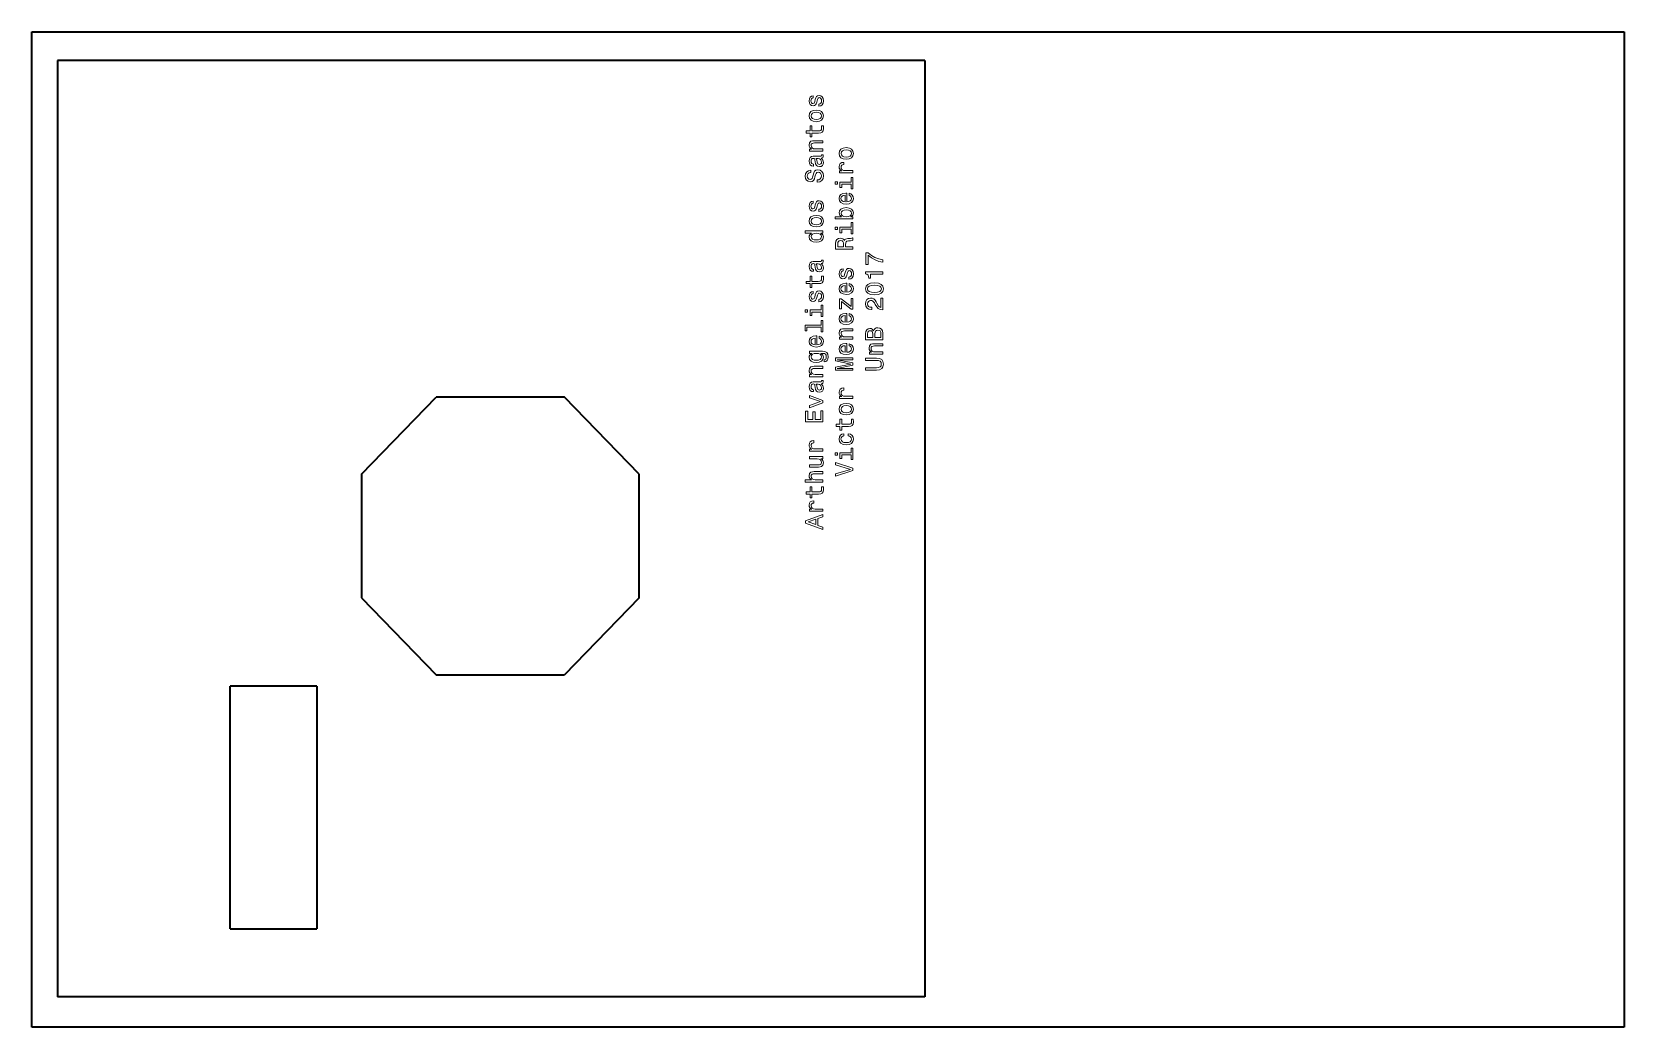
# Model space of a CAD drawing. Extents: x 183 to 1128, y 102 to 728.
# Drawn here: x 668.9 to 1127.9, y 102 to 389 of the extents above; entities that cross this region are included whole.
import ezdxf

# ---------------------------------------------------------------- set-up
doc = ezdxf.new("R2010")
doc.units = 0

msp = doc.modelspace()

# ---------------------------------------------------------------- linework, layer by layer
at = {"color": 7, "lineweight": 35}
for p, q in [((668.9375, 388.958191), (1127.9375, 388.958191)), ((668.9375, 101.958191), (668.9375, 388.958191)), ((1127.9375, 388.958191), (1127.9375, 101.958191)), ((926.370972, 380.73111), (676.370972, 380.73111)), ((676.370972, 380.73111), (676.370972, 110.73111)), ((926.370972, 380.73111), (926.370972, 110.73111)), ((763.959167, 261.445831), (785.459167, 283.578308)), ((822.459167, 283.578308), (785.459167, 283.578308)), ((843.959167, 261.445831), (822.459167, 283.578308)), ((763.959167, 261.445831), (763.959167, 225.710815)), ((843.959167, 225.710815), (843.959167, 261.445831)), ((763.959167, 225.710815), (785.459167, 203.578323)), ((843.959167, 225.710815), (822.459167, 203.578323)), ((785.459167, 203.578323), (822.459167, 203.578323)), ((751.094238, 200.287796), (726.094238, 200.287796)), ((726.094238, 130.287796), (726.094238, 200.287796)), ((751.094238, 200.287796), (751.094238, 130.287796)), ((726.094238, 130.287796), (751.094238, 130.287796)), ((926.370972, 110.73111), (676.370972, 110.73111)), ((1127.9375, 101.958191), (668.9375, 101.958191))]:
    msp.add_line(p, q, dxfattribs=at)
at = {"color": 7, "lineweight": 13}
for points in [[(894.74054, 369.468872), (894.596436, 368.856476), (894.430725, 368.402588), (894.092102, 368.251282), (893.85437, 368.294525), (893.681458, 368.445801), (893.573364, 368.690765), (893.530151, 369.043793), (893.573364, 369.382416), (893.703064, 369.648987), (893.897583, 369.821899), (894.156921, 369.893951), (894.156921, 370.51355), (894.142517, 370.51355), (893.674255, 370.405457), (893.306824, 370.110077), (893.076233, 369.648987), (892.989807, 369.043793), (893.076233, 368.431396), (893.314026, 367.984711), (893.667053, 367.703735), (894.113708, 367.617279), (894.546021, 367.682129), (894.848572, 367.88385), (895.064697, 368.215271), (895.216003, 368.697968), (895.388916, 369.404022), (895.569031, 369.836304), (895.713135, 369.951569), (895.92926, 369.994812), (896.195862, 369.929962), (896.397583, 369.75705), (896.527283, 369.476074), (896.570496, 369.10144), (896.527283, 368.70517), (896.375977, 368.416992), (896.130981, 368.222473), (895.792358, 368.143219), (895.792358, 367.530823), (896.368774, 367.631683), (896.786621, 367.927094), (897.038757, 368.395386), (897.132446, 369.043793), (897.038757, 369.721039), (896.786621, 370.21814), (896.383179, 370.520752), (895.857239, 370.628815), (895.40332, 370.549561), (895.093567, 370.326233), (894.891785, 369.958771)], [(895.064697, 363.049561), (895.943665, 363.164825), (896.592102, 363.496246), (896.995544, 364.022186), (897.132446, 364.728241), (896.995544, 365.427063), (896.599304, 365.953033), (895.950867, 366.284424), (895.064697, 366.406921), (894.18573, 366.284424), (893.530151, 365.953033), (893.133911, 365.427094), (892.989807, 364.728241), (893.133911, 364.022186), (893.537354, 363.496246), (894.18573, 363.164825)], [(895.057495, 363.697968), (894.409119, 363.762817), (893.940796, 363.964539), (893.652588, 364.288757), (893.551758, 364.728241), (893.652588, 365.160522), (893.933594, 365.484711), (894.409119, 365.686462), (895.057495, 365.758484), (895.713135, 365.686462), (896.18866, 365.484711), (896.476807, 365.160522), (896.570496, 364.728241), (896.476807, 364.288757), (896.18866, 363.964539), (895.713135, 363.762817)], [(893.796692, 359.749847), (895.734741, 359.749847), (896.361572, 359.793091), (896.793823, 359.994812), (897.045959, 360.398254), (897.132446, 361.082703), (897.096436, 361.83197), (896.548889, 361.832001), (896.592102, 361.284424), (896.534485, 360.787323), (896.35437, 360.520752), (896.051758, 360.405487), (895.626648, 360.38385), (893.796692, 360.38385), (893.796692, 361.832001), (893.256348, 361.832001), (893.256348, 360.38385), (892.125244, 360.38385), (892.125244, 359.749847), (893.256348, 359.749847), (893.256348, 358.654755), (893.796692, 358.654755)], [(896.995544, 354.562531), (896.995544, 355.196533), (894.762146, 355.196533), (894.25061, 355.261383), (893.875977, 355.470306), (893.645386, 355.794525), (893.55896, 356.226807), (893.630981, 356.572632), (893.8255, 356.788757), (894.149719, 356.89682), (894.582031, 356.932861), (896.995544, 356.932861), (896.995544, 357.566864), (894.452332, 357.566864), (893.940796, 357.538055), (893.515747, 357.408356), (893.126648, 356.983276), (892.989807, 356.320465), (893.040222, 355.953033), (893.177124, 355.643219), (893.407654, 355.376648), (893.717468, 355.167725), (893.126648, 355.167725), (893.126648, 354.562531)], [(896.491211, 352.523621), (896.512817, 352.523621), (896.757813, 352.559662), (896.930725, 352.667725), (897.067566, 353.121613), (897.009949, 353.47464), (896.52002, 353.47464), (896.541687, 353.323334), (896.447998, 353.121613), (896.15979, 353.085602), (894.156921, 353.085602), (893.645386, 352.999146), (893.285156, 352.746979), (893.069031, 352.307495), (892.989807, 351.687897), (893.076233, 351.082703), (893.321167, 350.636017), (893.703064, 350.355042), (894.207336, 350.261383), (894.25061, 350.261383), (894.25061, 350.830536), (893.947998, 350.880981), (893.731873, 351.03949), (893.602173, 351.298859), (893.551758, 351.66629), (893.587769, 352.019318), (893.695862, 352.271484), (893.883179, 352.42276), (894.142517, 352.473206), (894.445129, 352.444397), (894.596436, 352.329102), (894.668457, 352.040924), (894.726074, 351.50058), (894.855774, 350.880981), (895.086304, 350.441498), (895.446533, 350.182129), (895.979675, 350.102875), (896.4552, 350.174927), (896.808228, 350.398285), (897.031555, 350.758484), (897.11084, 351.255615), (896.959534, 351.925659)], [(903.703064, 352.206635), (904.582031, 352.321899), (905.230469, 352.65332), (905.633911, 353.17926), (905.770813, 353.885284), (905.633911, 354.584137), (905.237671, 355.110077), (904.589233, 355.441498), (903.703064, 355.563965), (902.824097, 355.441498), (902.168518, 355.110077), (901.772217, 354.584137), (901.628174, 353.885284), (901.772217, 353.17926), (902.17572, 352.65332), (902.824097, 352.321899)], [(903.695862, 352.855042), (903.047424, 352.919891), (902.579163, 353.121613), (902.290955, 353.445801), (902.190125, 353.885284), (902.290955, 354.317566), (902.57196, 354.641785), (903.047424, 354.843506), (903.695862, 354.915558), (904.351501, 354.843506), (904.826965, 354.641785), (905.115173, 354.317566), (905.208862, 353.885284), (905.115173, 353.445801), (904.826965, 353.121613), (904.351501, 352.919891)], [(895.345703, 346.241211), (895.345703, 345.585602), (896.109375, 345.729675), (896.671326, 346.089905), (897.009949, 346.644653), (897.132446, 347.393951), (897.017151, 348.136017), (896.700134, 348.690796), (896.203064, 349.043823), (895.547424, 349.173492), (894.956665, 349.06543), (894.574768, 348.762817), (894.322632, 348.272919), (894.135315, 347.61731), (893.998413, 347.055328), (893.839905, 346.687897), (893.609375, 346.478973), (893.249146, 346.414124), (892.924927, 346.478973), (892.679993, 346.66629), (892.514282, 346.954468), (892.456665, 347.350739), (892.528687, 347.754181), (892.723206, 348.071198), (893.047424, 348.280121), (893.486877, 348.380981), (893.486877, 349.036591), (893.472473, 349.036591), (892.795288, 348.921326), (892.290955, 348.582703), (891.973938, 348.049561), (891.865845, 347.329102), (891.973938, 346.680695), (892.27655, 346.176361), (892.744812, 345.852173), (893.350037, 345.736908), (893.890381, 345.830566), (894.257813, 346.10434), (894.502747, 346.536591), (894.690063, 347.12738), (894.855774, 347.710968), (895.014282, 348.150452), (895.244812, 348.417023), (895.619446, 348.510681), (896.001282, 348.424225), (896.28949, 348.200867), (896.469604, 347.862244), (896.527222, 347.42276), (896.447998, 346.932861), (896.217468, 346.558228), (895.842834, 346.320465)], [(895.641052, 352.451599), (896.015747, 352.365143), (896.303894, 352.134583), (896.491211, 351.788757), (896.556091, 351.363678), (896.52002, 351.089905), (896.404785, 350.895386), (896.203064, 350.772919), (895.922058, 350.736877), (895.669922, 350.765717), (895.489807, 350.880981), (895.288086, 351.342072), (895.201599, 351.925659), (895.028687, 352.451599)], [(905.633911, 348.294525), (905.633911, 348.928528), (903.422119, 348.928528), (902.888977, 348.993378), (902.50708, 349.187897), (902.27655, 349.504883), (902.197327, 349.929962), (902.247742, 350.246979), (902.391846, 350.484711), (902.63678, 350.628815), (902.968201, 350.67926), (902.968201, 351.320465), (902.384644, 351.234009), (901.966736, 350.996246), (901.7146, 350.600006), (901.628113, 350.059662), (901.685791, 349.69223), (901.829895, 349.375214), (902.074829, 349.094238), (902.40625, 348.87088), (901.765015, 348.87088), (901.765015, 348.294525)], [(900.460999, 345.67926), (900.460999, 345.009216), (901.181458, 345.009216), (901.181458, 345.67926)], [(905.100769, 345.657623), (901.894714, 345.657623), (901.894714, 344.029388), (902.435059, 344.029388), (902.435059, 345.023621), (905.100769, 345.023621), (905.100769, 343.726807), (905.633911, 343.726807), (905.633911, 346.968872), (905.100769, 346.968872)], [(894.740479, 339.108643), (894.596436, 338.496277), (894.430725, 338.042358), (894.092102, 337.891083), (893.854309, 337.934296), (893.681396, 338.085602), (893.573364, 338.330566), (893.530151, 338.683594), (893.573364, 339.022186), (893.703064, 339.288757), (893.897583, 339.46167), (894.156921, 339.533722), (894.156921, 340.15332), (894.142517, 340.15332), (893.674194, 340.045258), (893.306763, 339.749878), (893.076233, 339.288757), (892.989807, 338.683594), (893.076233, 338.071198), (893.313965, 337.624512), (893.666992, 337.343536), (894.113708, 337.25708), (894.545959, 337.321899), (894.848572, 337.523651), (895.064697, 337.855042), (895.216003, 338.337769), (895.388916, 339.043823), (895.569031, 339.476105), (895.713135, 339.59137), (895.92926, 339.634583), (896.195801, 339.569763), (896.397583, 339.396851), (896.527222, 339.115875), (896.570496, 338.741211), (896.527222, 338.344971), (896.375916, 338.056793), (896.130981, 337.862244), (895.792358, 337.78302), (895.792358, 337.170624), (896.368713, 337.271484), (896.786621, 337.566864), (897.038757, 338.035156), (897.132446, 338.683563), (897.038757, 339.360809), (896.786621, 339.857941), (896.383179, 340.160522), (895.857239, 340.268585), (895.40332, 340.189362), (895.093506, 339.966003), (894.891785, 339.598572)], [(903.883179, 339.937164), (903.883179, 342.473206), (903.587769, 342.480408), (902.759277, 342.365143), (902.139648, 342.048126), (901.765015, 341.543793), (901.628113, 340.873779), (901.772217, 340.21817), (902.175659, 339.713837), (902.831299, 339.389618), (903.695862, 339.274353), (904.582031, 339.382416), (905.230469, 339.706635), (905.633911, 340.203735), (905.770813, 340.852142), (905.677124, 341.414124), (905.43219, 341.875214), (905.043152, 342.213837), (904.524414, 342.408356), (904.524414, 341.781555), (904.812561, 341.651886), (905.028687, 341.464569), (905.201599, 340.931427), (905.122375, 340.520752), (904.870239, 340.210938), (904.459534, 340.009216), (903.904785, 339.937164)], [(903.350037, 339.937164), (902.852905, 340.016418), (902.485474, 340.210938), (902.262146, 340.506348), (902.182861, 340.895386), (902.262146, 341.277222), (902.485474, 341.572632), (902.852905, 341.752747), (903.350037, 341.817566)], [(895.064697, 332.689362), (895.943665, 332.804626), (896.592102, 333.136047), (896.995544, 333.661987), (897.132446, 334.368011), (896.995544, 335.066864), (896.599304, 335.592804), (895.950867, 335.924225), (895.064697, 336.046692), (894.18573, 335.924225), (893.530151, 335.592804), (893.13385, 335.066864), (892.989746, 334.368011), (893.13385, 333.661987), (893.537354, 333.136047), (894.18573, 332.804626)], [(895.057495, 333.337769), (894.409058, 333.402618), (893.940796, 333.60434), (893.652588, 333.928528), (893.551758, 334.368011), (893.652588, 334.800293), (893.933594, 335.124512), (894.409058, 335.326233), (895.057495, 335.398285), (895.713135, 335.326233), (896.188599, 335.124512), (896.476807, 334.800293), (896.570496, 334.368011), (896.476807, 333.928528), (896.188599, 333.60434), (895.713135, 333.402618)], [(905.035889, 335.643219), (905.590698, 336.111542), (905.770813, 336.752747), (905.633911, 337.35791), (905.223206, 337.840637), (904.567627, 338.143219), (903.695862, 338.258514), (902.824097, 338.143219), (902.175659, 337.833435), (901.772217, 337.357941), (901.628113, 336.752747), (901.81543, 336.118744), (902.046021, 335.859375), (902.355774, 335.643219), (900.460999, 335.643219), (900.460999, 335.009216), (905.633911, 335.009216), (905.633911, 335.643219)], [(903.695862, 337.610077), (904.344299, 337.538055), (904.819763, 337.343506), (905.107971, 337.033722), (905.201599, 336.644684), (905.107971, 336.219604), (904.819763, 335.90979), (904.351501, 335.715271), (903.695862, 335.650421), (903.047424, 335.715271), (902.579163, 335.90979), (902.298157, 336.219604), (902.197327, 336.644684), (902.298157, 337.033722), (902.586365, 337.343506), (903.054626, 337.538055)], [(896.397583, 330.917023), (896.995544, 330.917023), (896.995544, 331.551025), (891.822632, 331.551025), (891.822632, 330.924225), (893.717468, 330.924225), (893.169861, 330.441528), (893.040222, 330.146118), (892.989746, 329.807495), (893.13385, 329.195129), (893.537292, 328.719604), (894.18573, 328.409821), (895.057495, 328.301758), (895.92926, 328.409821), (896.5849, 328.719604), (896.995544, 329.195129), (897.132446, 329.807495), (897.08197, 330.146118), (896.952332, 330.44873)], [(893.55896, 329.915588), (893.65979, 330.333435), (893.940796, 330.650452), (894.409058, 330.837769), (895.057495, 330.909821), (895.713135, 330.837769), (896.181396, 330.650452), (896.469604, 330.333435), (896.563232, 329.915588), (896.469604, 329.519318), (896.181396, 329.216736), (895.705933, 329.015015), (895.057495, 328.950165), (894.41626, 329.015015), (893.947998, 329.216736), (893.65979, 329.519318)], [(900.460999, 332.667725), (900.460999, 331.997711), (901.181458, 331.997711), (901.181458, 332.667725)], [(905.100769, 332.646118), (901.894714, 332.646118), (901.894714, 331.017883), (902.435059, 331.017883), (902.435059, 332.012115), (905.100769, 332.012115), (905.100769, 330.715271), (905.633911, 330.715271), (905.633911, 333.957336), (905.100769, 333.957367)], [(905.633911, 326.255615), (905.633911, 326.925659), (903.522949, 326.925659), (903.522949, 327.610107), (903.544556, 328.11441), (903.645447, 328.431427), (903.883179, 328.60434), (904.308228, 328.676392), (904.956665, 328.712402), (905.381714, 328.755615), (905.633911, 328.842072), (905.633911, 329.598572), (905.497009, 329.598572), (905.295288, 329.432861), (904.920654, 329.375214), (904.113708, 329.324799), (903.515747, 329.202301), (903.32843, 329.036621), (903.191528, 328.777252), (903.011414, 329.06543), (902.759277, 329.267151), (902.442261, 329.396851), (902.060425, 329.440063), (901.4552, 329.339203), (901.001343, 329.051025), (900.727539, 328.5755), (900.633911, 327.927094), (900.633911, 326.255615)], [(901.246277, 327.739777), (901.28949, 328.17926), (901.426392, 328.489044), (901.678589, 328.683594), (902.074829, 328.748413), (902.492676, 328.676392), (902.744873, 328.481842), (902.874512, 328.150452), (902.910522, 327.696564), (902.910522, 326.925659), (901.246277, 326.925659)], [(896.491211, 322.163422), (896.512817, 322.163422), (896.757751, 322.199432), (896.930664, 322.307526), (897.067566, 322.761383), (897.009949, 323.11441), (896.52002, 323.114441), (896.541626, 322.963135), (896.447998, 322.761414), (896.15979, 322.725372), (894.156921, 322.725372), (893.645386, 322.638916), (893.285156, 322.386749), (893.069031, 321.947296), (892.989746, 321.327698), (893.076233, 320.722504), (893.321167, 320.275818), (893.703003, 319.994843), (894.207336, 319.901184), (894.250549, 319.901184), (894.250549, 320.470337), (893.947998, 320.520782), (893.731812, 320.67926), (893.602173, 320.938629), (893.551697, 321.306061), (893.587769, 321.659088), (893.695801, 321.911255), (893.883118, 322.062561), (894.142517, 322.112976), (894.445068, 322.084167), (894.596375, 321.968903), (894.668457, 321.680725), (894.726074, 321.14035), (894.855774, 320.520782), (895.086304, 320.081299), (895.446533, 319.82193), (895.979675, 319.742676), (896.4552, 319.814728), (896.808228, 320.038055), (897.031555, 320.398285), (897.110779, 320.895386), (896.959534, 321.56543)], [(895.641052, 322.09137), (896.015686, 322.004913), (896.303894, 321.774384), (896.491211, 321.428558), (896.55603, 321.003479), (896.52002, 320.729706), (896.404724, 320.535187), (896.203003, 320.412689), (895.922058, 320.376678), (895.669861, 320.405487), (895.489746, 320.520782), (895.288025, 320.981873), (895.201599, 321.56543), (895.028687, 322.09137)], [(914.272217, 322.523621), (914.272217, 323.251282), (913.083496, 323.489044), (911.973938, 323.906921), (910.943726, 324.497681), (909.978271, 325.268585), (909.38031, 325.268585), (909.38031, 321.839172), (910.03595, 321.839172), (910.03595, 324.576935), (911.008545, 323.784424), (912.024414, 323.186462), (913.105103, 322.768585)], [(893.796692, 316.378113), (895.734741, 316.378113), (896.361511, 316.421356), (896.793823, 316.623077), (897.045959, 317.02652), (897.132385, 317.710968), (897.096375, 318.460236), (896.548828, 318.460266), (896.592041, 317.912689), (896.534424, 317.415588), (896.354309, 317.149017), (896.051697, 317.033752), (895.626648, 317.012115), (893.796692, 317.012115), (893.796692, 318.460266), (893.256348, 318.460266), (893.256348, 317.012115), (892.125183, 317.012115), (892.125183, 316.378113), (893.256348, 316.378113), (893.256348, 315.28302), (893.796692, 315.28302)], [(903.378845, 319.59137), (903.234741, 318.978973), (903.069031, 318.525085), (902.730408, 318.373779), (902.492676, 318.416992), (902.319763, 318.568298), (902.21167, 318.813263), (902.168457, 319.16629), (902.21167, 319.504913), (902.34137, 319.771484), (902.535889, 319.944397), (902.795288, 320.016418), (902.795288, 320.636017), (902.780884, 320.636017), (902.312561, 320.527954), (901.945129, 320.232574), (901.7146, 319.771484), (901.628113, 319.16629), (901.7146, 318.553894), (901.952332, 318.107208), (902.305359, 317.826233), (902.752014, 317.739777), (903.184326, 317.804626), (903.486938, 318.006348), (903.703064, 318.337769), (903.85437, 318.820465), (904.027283, 319.52652), (904.207397, 319.958801), (904.35144, 320.074066), (904.567627, 320.11731), (904.834167, 320.05246), (905.035889, 319.879547), (905.165588, 319.598572), (905.208801, 319.223938), (905.165588, 318.827667), (905.014282, 318.53949), (904.769348, 318.344971), (904.430725, 318.265717), (904.430725, 317.65332), (905.00708, 317.754181), (905.424927, 318.049561), (905.677124, 318.517853), (905.770752, 319.16629), (905.677124, 319.843506), (905.424927, 320.340637), (905.021484, 320.643219), (904.495544, 320.751312), (904.041687, 320.672058), (903.731873, 320.4487), (903.530151, 320.081268)], [(914.272217, 319.058197), (914.272217, 319.713837), (909.236206, 319.713837), (909.236206, 319.223907), (909.67572, 319.094238), (909.971069, 318.834869), (910.143982, 318.438599), (910.201599, 317.891052), (910.713135, 317.891052), (910.713135, 319.058197)], [(894.740479, 313.085602), (894.596375, 312.473236), (894.430664, 312.019318), (894.092041, 311.868042), (893.854309, 311.911255), (893.681396, 312.062561), (893.573364, 312.307526), (893.53009, 312.660553), (893.573364, 312.999146), (893.703003, 313.265717), (893.897522, 313.438629), (894.156921, 313.510681), (894.156921, 314.13028), (894.142517, 314.13028), (893.674194, 314.022217), (893.306763, 313.726837), (893.076233, 313.265717), (892.989746, 312.660553), (893.076233, 312.048157), (893.313965, 311.601471), (893.666992, 311.320496), (894.113708, 311.234039), (894.545959, 311.298859), (894.848572, 311.50061), (895.064697, 311.832001), (895.216003, 312.314728), (895.388916, 313.020782), (895.569031, 313.453064), (895.713135, 313.568329), (895.92926, 313.611542), (896.195801, 313.546722), (896.397522, 313.37381), (896.527222, 313.092834), (896.570435, 312.71817), (896.527222, 312.32193), (896.375916, 312.033752), (896.130981, 311.839203), (895.792358, 311.759979), (895.792358, 311.147583), (896.368713, 311.248444), (896.78656, 311.543823), (897.038757, 312.012115), (897.132385, 312.660522), (897.038757, 313.337769), (896.786621, 313.8349), (896.383118, 314.137482), (895.857178, 314.245544), (895.40332, 314.166321), (895.093506, 313.942963), (894.891785, 313.575531)], [(903.883179, 313.914124), (903.883179, 316.450134), (903.587769, 316.457336), (902.759216, 316.342072), (902.139648, 316.025085), (901.765015, 315.520752), (901.628113, 314.850708), (901.772217, 314.195099), (902.175659, 313.690765), (902.831299, 313.366577), (903.695862, 313.251312), (904.582031, 313.359375), (905.230408, 313.683563), (905.633911, 314.180695), (905.770752, 314.829102), (905.677124, 315.391052), (905.432129, 315.852173), (905.043091, 316.190765), (904.524353, 316.385315), (904.524353, 315.758514), (904.812561, 315.628815), (905.028687, 315.441498), (905.201599, 314.908356), (905.122375, 314.497711), (904.870178, 314.187897), (904.459534, 313.986176), (903.904785, 313.914124)], [(903.350037, 313.914124), (902.852905, 313.993378), (902.485474, 314.187897), (902.262146, 314.483276), (902.182861, 314.872345), (902.262146, 315.254181), (902.485474, 315.549561), (902.852905, 315.729675), (903.350037, 315.794525)], [(911.829895, 313.11441), (912.960999, 313.222473), (913.767883, 313.561096), (914.257813, 314.10144), (914.416321, 314.850708), (914.257813, 315.592804), (913.767883, 316.133148), (912.960999, 316.464539), (911.829895, 316.579834), (910.705933, 316.464539), (910.259277, 316.327667), (909.891846, 316.133148), (909.401917, 315.592804), (909.236206, 314.850708), (909.401917, 314.10144), (909.899048, 313.561096), (910.705933, 313.222473)], [(914.272217, 308.755615), (914.272217, 312.1922), (913.652649, 312.1922), (913.652649, 309.476074), (913.314026, 309.62738), (913.03302, 309.886749), (912.521484, 310.686462), (912.305359, 311.111511), (911.995544, 311.587036), (911.635315, 311.925629), (911.210266, 312.120178), (910.727539, 312.1922), (910.122375, 312.069733), (909.646851, 311.73111), (909.344299, 311.212402), (909.236206, 310.542358), (909.358704, 309.850708), (909.697327, 309.324768), (910.237671, 308.986176), (910.950928, 308.87088), (911.051758, 308.87088), (911.051758, 309.52652), (910.994141, 309.52652), (910.504211, 309.591339), (910.143982, 309.785889), (909.913452, 310.095673), (909.834167, 310.506348), (909.90625, 310.924194), (910.086365, 311.234009), (910.36731, 311.43573), (910.720337, 311.507782), (911.051758, 311.457336), (911.332764, 311.320465), (911.577698, 311.089905), (911.793823, 310.772919), (912.024414, 310.347839), (912.471069, 309.641785), (912.946594, 309.144653), (913.522949, 308.849274), (914.25061, 308.755615)], [(911.829895, 313.80603), (910.95813, 313.863678), (910.331299, 314.043793), (909.963867, 314.368011), (909.834167, 314.850708), (909.963867, 315.326233), (910.331299, 315.650421), (910.95813, 315.830536), (911.829895, 315.888184), (912.708801, 315.830536), (913.335632, 315.650421), (913.703064, 315.326233), (913.825562, 314.850708), (913.703064, 314.368011), (913.335632, 314.043793), (912.708801, 313.863678)], [(891.822632, 308.813263), (891.822632, 308.14325), (892.543091, 308.14325), (892.543091, 308.813263)], [(896.462402, 308.791656), (893.256348, 308.791656), (893.256348, 307.163422), (893.796692, 307.163422), (893.796692, 308.157654), (896.462402, 308.157654), (896.462402, 306.86084), (896.995544, 306.86084), (896.995544, 310.102905), (896.462402, 310.102905)], [(903.883179, 305.239777), (903.883179, 307.775787), (903.587769, 307.78299), (902.759216, 307.667725), (902.139648, 307.350708), (901.765015, 306.846405), (901.628113, 306.176361), (901.772217, 305.520752), (902.175659, 305.016418), (902.831299, 304.69223), (903.695862, 304.576935), (904.582031, 304.685028), (905.230408, 305.009216), (905.63385, 305.506348), (905.770752, 306.154755), (905.677124, 306.716705), (905.432129, 307.177795), (905.043091, 307.516418), (904.524353, 307.710938), (904.524353, 307.084137), (904.812561, 306.954468), (905.028687, 306.767151), (905.201599, 306.234009), (905.122375, 305.823334), (904.870178, 305.51355), (904.459534, 305.311829), (903.904785, 305.239777)], [(902.298157, 311.226807), (905.151184, 308.971771), (905.63385, 308.971741), (905.633911, 312.105774), (905.100769, 312.105774), (905.100769, 309.771484), (902.254944, 312.004913), (901.765015, 312.004913), (901.765015, 309.079834), (902.298157, 309.079834)], [(892.355774, 303.777252), (896.462402, 303.777252), (896.462402, 302.473206), (896.995544, 302.473206), (896.995544, 305.708099), (896.462402, 305.708099), (896.462402, 304.411255), (891.822632, 304.411255), (891.822632, 302.78302), (892.355774, 302.78302)], [(905.63385, 300.347839), (905.63385, 300.981842), (903.400452, 300.981842), (902.888916, 301.046692), (902.514282, 301.255615), (902.283752, 301.579834), (902.197266, 302.012115), (902.269348, 302.35791), (902.463867, 302.574066), (902.788025, 302.682129), (903.220337, 302.71814), (905.63385, 302.71814), (905.63385, 303.352173), (903.090637, 303.352173), (902.579102, 303.323334), (902.154053, 303.193665), (901.765015, 302.768585), (901.628113, 302.105774), (901.678528, 301.738312), (901.81543, 301.428528), (902.045959, 301.161957), (902.355774, 300.953033), (901.765015, 300.953033), (901.765015, 300.347839)], [(903.350037, 305.239777), (902.852905, 305.319031), (902.485474, 305.51355), (902.262146, 305.808929), (902.182861, 306.197968), (902.262146, 306.579834), (902.485474, 306.875214), (902.852905, 307.055328), (903.350037, 307.120178)], [(911.570496, 302.739777), (911.152649, 303.24408), (910.871643, 303.373779), (910.525818, 303.416992), (909.985474, 303.323334), (909.596436, 303.042358), (909.358704, 302.58847), (909.272217, 301.954468), (909.272217, 300.174927), (914.272217, 300.174927), (914.272217, 302.055328), (914.171387, 302.725342), (913.875977, 303.222473), (913.407654, 303.532257), (912.773682, 303.64035), (912.348572, 303.5755), (911.995544, 303.402588), (911.736206, 303.121613)], [(913.674255, 301.976074), (913.674255, 300.837738), (911.952332, 300.837738), (911.952332, 301.911224), (912.002747, 302.365112), (912.154053, 302.689331), (912.413452, 302.88385), (912.788086, 302.9487), (913.184326, 302.88385), (913.45813, 302.703735), (913.623779, 302.401154)], [(895.244812, 298.734009), (895.244812, 301.27005), (894.949402, 301.277252), (894.12085, 301.161987), (893.501282, 300.844971), (893.126648, 300.340637), (892.989746, 299.670624), (893.13385, 299.015015), (893.537292, 298.510681), (894.192932, 298.186462), (895.057495, 298.071198), (895.943665, 298.17926), (896.592041, 298.503479), (896.995544, 299.00058), (897.132385, 299.649017), (897.038757, 300.210968), (896.793762, 300.672058), (896.404724, 301.010681), (895.885986, 301.2052), (895.885986, 300.5784), (896.174194, 300.44873), (896.39032, 300.261414), (896.563232, 299.728271), (896.484009, 299.317596), (896.231812, 299.007813), (895.821167, 298.806061), (895.266418, 298.734009)], [(894.71167, 298.734009), (894.214539, 298.813263), (893.847107, 299.007813), (893.623779, 299.303192), (893.544495, 299.69223), (893.623779, 300.074066), (893.847107, 300.369476), (894.214539, 300.549591), (894.71167, 300.614441)], [(903.883179, 296.565399), (903.883179, 299.10144), (903.587769, 299.108643), (902.759216, 298.993378), (902.139648, 298.676361), (901.765015, 298.172028), (901.628113, 297.502014), (901.772217, 296.846405), (902.175659, 296.342072), (902.831299, 296.017853), (903.695862, 295.902588), (904.58197, 296.010651), (905.230408, 296.334869), (905.63385, 296.83197), (905.770752, 297.480408), (905.677124, 298.042358), (905.432129, 298.503448), (905.043091, 298.842072), (904.524353, 299.036591), (904.524353, 298.40979), (904.812561, 298.280121), (905.028687, 298.092804), (905.201599, 297.559662), (905.122375, 297.148987), (904.870178, 296.839203), (904.459534, 296.637451), (903.904785, 296.565399)], [(903.350037, 296.565399), (902.852905, 296.644653), (902.485474, 296.839203), (902.262085, 297.134583), (902.182861, 297.523621), (902.262085, 297.905457), (902.485474, 298.200867), (902.852905, 298.380981), (903.350037, 298.445831)], [(911.347168, 301.817566), (911.347168, 300.837738), (909.870178, 300.837738), (909.870178, 301.875214), (909.913452, 302.264252), (910.043091, 302.538025), (910.266479, 302.703735), (910.5979, 302.761383), (910.92926, 302.696533), (911.159851, 302.523621), (911.303894, 302.228241)], [(914.272217, 296.010651), (914.272217, 296.644653), (912.038818, 296.644653), (911.527283, 296.709503), (911.152649, 296.918427), (910.922058, 297.242645), (910.835632, 297.674927), (910.907654, 298.020752), (911.102173, 298.236877), (911.426392, 298.34494), (911.858704, 298.380981), (914.272217, 298.380981), (914.272217, 299.014984), (911.729004, 299.014984), (911.217468, 298.986176), (910.792419, 298.856476), (910.40332, 298.431396), (910.266479, 297.768585), (910.316895, 297.401154), (910.453796, 297.091339), (910.684326, 296.824768), (910.994141, 296.615845), (910.40332, 296.615845), (910.40332, 296.010651)], [(896.822632, 296.853607), (893.126648, 296.853607), (893.126648, 296.248444), (893.753418, 296.248444), (893.184265, 295.751312), (893.040161, 295.44873), (892.989746, 295.110107), (893.13385, 294.497711), (893.537292, 294.022217), (894.18573, 293.712402), (895.057495, 293.60434), (895.936462, 293.712402), (896.584839, 294.022217), (896.995483, 294.497711), (897.132385, 295.110107), (897.08197, 295.455933), (896.952271, 295.74411), (896.404724, 296.248444), (896.952271, 296.248444), (897.384583, 296.190796), (897.694336, 296.032288), (897.874451, 295.729706), (897.939331, 295.275818), (897.896118, 294.879547), (897.788025, 294.598572), (897.600708, 294.432861), (897.348511, 294.382446), (897.348511, 293.77005), (897.37738, 293.77005), (897.83844, 293.863708), (898.184265, 294.151886), (898.407593, 294.612976), (898.486877, 295.239777), (898.378784, 295.989075), (898.076233, 296.486176), (897.550293, 296.767151)], [(895.057495, 294.259949), (894.41626, 294.324799), (893.940735, 294.519318), (893.65979, 294.82193), (893.558899, 295.225372), (893.65979, 295.650452), (893.940735, 295.967438), (894.41626, 296.161987), (895.057495, 296.234009), (895.713074, 296.161987), (896.181396, 295.967438), (896.469604, 295.650452), (896.563232, 295.225372), (896.469604, 294.82193), (896.181396, 294.519318), (895.705872, 294.324799)], [(905.63385, 291.363678), (905.63385, 291.918427), (901.094971, 291.918427), (905.63385, 292.855042), (905.63385, 293.47464), (901.094971, 294.404022), (905.63385, 294.404022), (905.63385, 294.966003), (900.63385, 294.966003), (900.63385, 294.087036), (905.043091, 293.164825), (900.63385, 292.249847), (900.63385, 291.363678)], [(912.370178, 291.442932), (913.270752, 291.543793), (913.911987, 291.860809), (914.279419, 292.393951), (914.409119, 293.164825), (914.279419, 293.928528), (913.911987, 294.46167), (913.277954, 294.778656), (912.370178, 294.886749), (909.272217, 294.886749), (909.272217, 294.216705), (912.40625, 294.216705), (913.018616, 294.151855), (913.458069, 293.957336), (913.717468, 293.625916), (913.803894, 293.164825), (913.717468, 292.689331), (913.458069, 292.35791), (913.025818, 292.163391), (912.40625, 292.105743), (909.272217, 292.105774), (909.272217, 291.442932)], [(896.995483, 289.504913), (896.995483, 290.138916), (894.762085, 290.138916), (894.250549, 290.203766), (893.875916, 290.412689), (893.645386, 290.736908), (893.558899, 291.169189), (893.630981, 291.515015), (893.8255, 291.73114), (894.149719, 291.839203), (894.58197, 291.875244), (896.995483, 291.875244), (896.995483, 292.509247), (894.452271, 292.509247), (893.940735, 292.480408), (893.515686, 292.350739), (893.126648, 291.925659), (892.989746, 291.262848), (893.040161, 290.895416), (893.177063, 290.585602), (893.407593, 290.319031), (893.717407, 290.110107), (893.126648, 290.110107), (893.126648, 289.504913)], [(896.491211, 287.466003), (896.512817, 287.466003), (896.757751, 287.502045), (896.930664, 287.610107), (897.067566, 288.063995), (897.009949, 288.417023), (896.52002, 288.417023), (896.541626, 288.265717), (896.447937, 288.063995), (896.15979, 288.027954), (894.156921, 288.027954), (893.645386, 287.941498), (893.285156, 287.689362), (893.06897, 287.249878), (892.989746, 286.63028), (893.076172, 286.025085), (893.321167, 285.5784), (893.703003, 285.297424), (894.207336, 285.203766), (894.250549, 285.203766), (894.250549, 285.772919), (893.947937, 285.823364), (893.731812, 285.981873), (893.602112, 286.241211), (893.551697, 286.608673), (893.587708, 286.96167), (893.695801, 287.213837), (893.883118, 287.365143), (894.142456, 287.415588), (894.445068, 287.386749), (894.596375, 287.271484), (894.668396, 286.983307), (894.726074, 286.442963), (894.855713, 285.823364), (895.086304, 285.383881), (895.446533, 285.124512), (895.979675, 285.045258), (896.455139, 285.11731), (896.808167, 285.340637), (897.031555, 285.700867), (897.110779, 286.197998), (896.959473, 286.868011)], [(895.641052, 287.393951), (896.015686, 287.307495), (896.303894, 287.076965), (896.491211, 286.73114), (896.55603, 286.306061), (896.52002, 286.032288), (896.404724, 285.837769), (896.203003, 285.715302), (895.921997, 285.67926), (895.669861, 285.708069), (895.489746, 285.823364), (895.288025, 286.284454), (895.201538, 286.868011), (895.028625, 287.393951)], [(905.63385, 283.236877), (905.63385, 283.87088), (903.422058, 283.87088), (902.888916, 283.93573), (902.50708, 284.130249), (902.276489, 284.447266), (902.197266, 284.872345), (902.247681, 285.189331), (902.391785, 285.427094), (902.636719, 285.571167), (902.96814, 285.621613), (902.96814, 286.262817), (902.384583, 286.176361), (901.966736, 285.938599), (901.714539, 285.542358), (901.628113, 285.002014), (901.68573, 284.634583), (901.829834, 284.317566), (902.074768, 284.036591), (902.406189, 283.813263), (901.765015, 283.813263), (901.765015, 283.236877)], [(896.995483, 281.990509), (896.995483, 282.660522), (893.126648, 284.072632), (893.126648, 283.417023), (896.246216, 282.329132), (893.126648, 281.219604), (893.126648, 280.556793)], [(903.703003, 278.47464), (904.58197, 278.589905), (905.230408, 278.921326), (905.63385, 279.447266), (905.770752, 280.15332), (905.63385, 280.852142), (905.23761, 281.378082), (904.589172, 281.709503), (903.703003, 281.83197), (902.824036, 281.709503), (902.168457, 281.378082), (901.772217, 280.852173), (901.628113, 280.15332), (901.772217, 279.447266), (902.175659, 278.921326), (902.824036, 278.589905)], [(903.695801, 279.123047), (903.047424, 279.187897), (902.579102, 279.389618), (902.290894, 279.713837), (902.190063, 280.15332), (902.290894, 280.585602), (902.571899, 280.90979), (903.047424, 281.111511), (903.695801, 281.183563), (904.35144, 281.111511), (904.826965, 280.90979), (905.115112, 280.585571), (905.208801, 280.15332), (905.115112, 279.713837), (904.826965, 279.389618), (904.35144, 279.187897)], [(896.995483, 276.471771), (896.995483, 279.641785), (896.39032, 279.641785), (896.39032, 277.134583), (894.697205, 277.134583), (894.697205, 279.368011), (894.099243, 279.368011), (894.099243, 277.134583), (892.600708, 277.134583), (892.600708, 279.584167), (891.995483, 279.584167), (891.995483, 276.471771)], [(902.434998, 275.174927), (904.373047, 275.174927), (904.999878, 275.21814), (905.432129, 275.419891), (905.684265, 275.823334), (905.770752, 276.507782), (905.734741, 277.25705), (905.187195, 277.25705), (905.230408, 276.709503), (905.172791, 276.212372), (904.992676, 275.945831), (904.690063, 275.830536), (904.264954, 275.808929), (902.434998, 275.808929), (902.434998, 277.25705), (901.894653, 277.25705), (901.894653, 275.808929), (900.76355, 275.808929), (900.76355, 275.174927), (901.894653, 275.174927), (901.894653, 274.079834), (902.434998, 274.079834)], [(896.995483, 268.056793), (896.995483, 268.690796), (894.783691, 268.690796), (894.250549, 268.755615), (893.868713, 268.950165), (893.638123, 269.267151), (893.558899, 269.69223), (893.609314, 270.009247), (893.753418, 270.246979), (893.998352, 270.391083), (894.329773, 270.441498), (894.329773, 271.082733), (893.746216, 270.996277), (893.328369, 270.758514), (893.076172, 270.362274), (892.989746, 269.821899), (893.047363, 269.454468), (893.191467, 269.137482), (893.436401, 268.856506), (893.767822, 268.633148), (893.126648, 268.633148), (893.126648, 268.056793)], [(903.047424, 272.451569), (903.047424, 273.078369), (902.471008, 272.9487), (902.017151, 272.638916), (901.736145, 272.156189), (901.628113, 271.529388), (901.772156, 270.837738), (902.175659, 270.311798), (902.831238, 269.980408), (903.710205, 269.865112), (904.58197, 269.973206), (905.230408, 270.297394), (905.63385, 270.808929), (905.770752, 271.507782), (905.662659, 272.12738), (905.360107, 272.610077), (904.884583, 272.941498), (904.250549, 273.085571), (904.250549, 272.480408), (904.654053, 272.372314), (904.956604, 272.170593), (905.143921, 271.882416), (905.201599, 271.529388), (905.10791, 271.089905), (904.819763, 270.772919), (904.35144, 270.578369), (903.688599, 270.51355), (903.040222, 270.578369), (902.571899, 270.780121), (902.283691, 271.104309), (902.182861, 271.529388), (902.247681, 271.904022), (902.413391, 272.184998), (902.687195, 272.372314)], [(893.126648, 266.464569), (893.126648, 265.830566), (895.360046, 265.830566), (895.878784, 265.758514), (896.253418, 265.549591), (896.483948, 265.225372), (896.55603, 264.800293), (896.498352, 264.46167), (896.325439, 264.245544), (896.03009, 264.123077), (895.612183, 264.094238), (893.126648, 264.094238), (893.126648, 263.460236), (895.669861, 263.460236), (896.181396, 263.481842), (896.606445, 263.618744), (896.995483, 264.036621), (897.132385, 264.706635), (897.08197, 265.066864), (896.952271, 265.376678), (896.728943, 265.64325), (896.404724, 265.859375), (896.995483, 265.859375), (896.995483, 266.464569)], [(900.460938, 267.610077), (900.460938, 266.940063), (901.181396, 266.940063), (901.181396, 267.610077)], [(905.100708, 267.58847), (901.894653, 267.58847), (901.894653, 265.960236), (902.434998, 265.960236), (902.434998, 266.954468), (905.100708, 266.954468), (905.100708, 265.657623), (905.63385, 265.657623), (905.63385, 268.899719), (905.100708, 268.899719)], [(896.995483, 259.144684), (896.995483, 259.778687), (894.762085, 259.778687), (894.250549, 259.843536), (893.875916, 260.05246), (893.645325, 260.376678), (893.558899, 260.80896), (893.63092, 261.154755), (893.825439, 261.370911), (894.149658, 261.478973), (894.58197, 261.514984), (896.995483, 261.514984), (896.995483, 262.148987), (894.452271, 262.149017), (893.940735, 262.120178), (893.515686, 261.990509), (893.126587, 261.56543), (892.989746, 260.902618), (893.040161, 260.542389), (893.177063, 260.232574), (893.393188, 259.973206), (893.688599, 259.778687), (891.822571, 259.778687), (891.822571, 259.144684)], [(900.626648, 264.058197), (904.884583, 262.804596), (900.626648, 261.514984), (900.626648, 260.830536), (905.63385, 262.444366), (905.63385, 263.164825), (900.626648, 264.742645)], [(893.796631, 255.657654), (895.73468, 255.657654), (896.361511, 255.700882), (896.793762, 255.902603), (897.045898, 256.306061), (897.132385, 256.990509), (897.096375, 257.739777), (896.548828, 257.739777), (896.592041, 257.19223), (896.534424, 256.695099), (896.354309, 256.428528), (896.051697, 256.313263), (895.626587, 256.291656), (893.796631, 256.291656), (893.796631, 257.739777), (893.256287, 257.739777), (893.256287, 256.291656), (892.125183, 256.291656), (892.125183, 255.657654), (893.256287, 255.657654), (893.256287, 254.562546), (893.796631, 254.562546)], [(896.995483, 250.708084), (896.995483, 251.342087), (894.783691, 251.342087), (894.250549, 251.406921), (893.868713, 251.601456), (893.638123, 251.918457), (893.558899, 252.343521), (893.609314, 252.660538), (893.753418, 252.898285), (893.998352, 253.042374), (894.329773, 253.092804), (894.329773, 253.734024), (893.746216, 253.647568), (893.328369, 253.409805), (893.076172, 253.01355), (892.989746, 252.473206), (893.047363, 252.105774), (893.191467, 251.788773), (893.436401, 251.507797), (893.767822, 251.284454), (893.126587, 251.284454), (893.126587, 250.708084)], [(896.995483, 245.434311), (896.995483, 246.097122), (895.525757, 246.623062), (895.525757, 248.618744), (896.995483, 249.144684), (896.995483, 249.821915), (891.988281, 247.991943), (891.988281, 247.25708)], [(894.91333, 246.853607), (892.70874, 247.624512), (894.91333, 248.395401)]]:
    msp.add_lwpolyline(points, close=True, dxfattribs=at)

doc.saveas('drawing.dxf')
